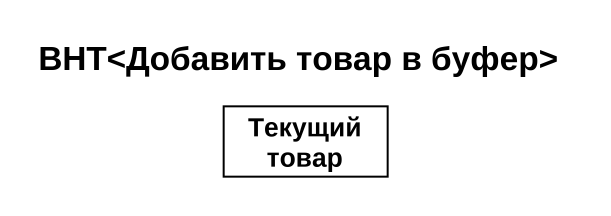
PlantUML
@startuml
title BHT<Добавить товар в буфер>
hide circle
hide empty members
class "Текущий товар" as Текущий_товар
@enduml
